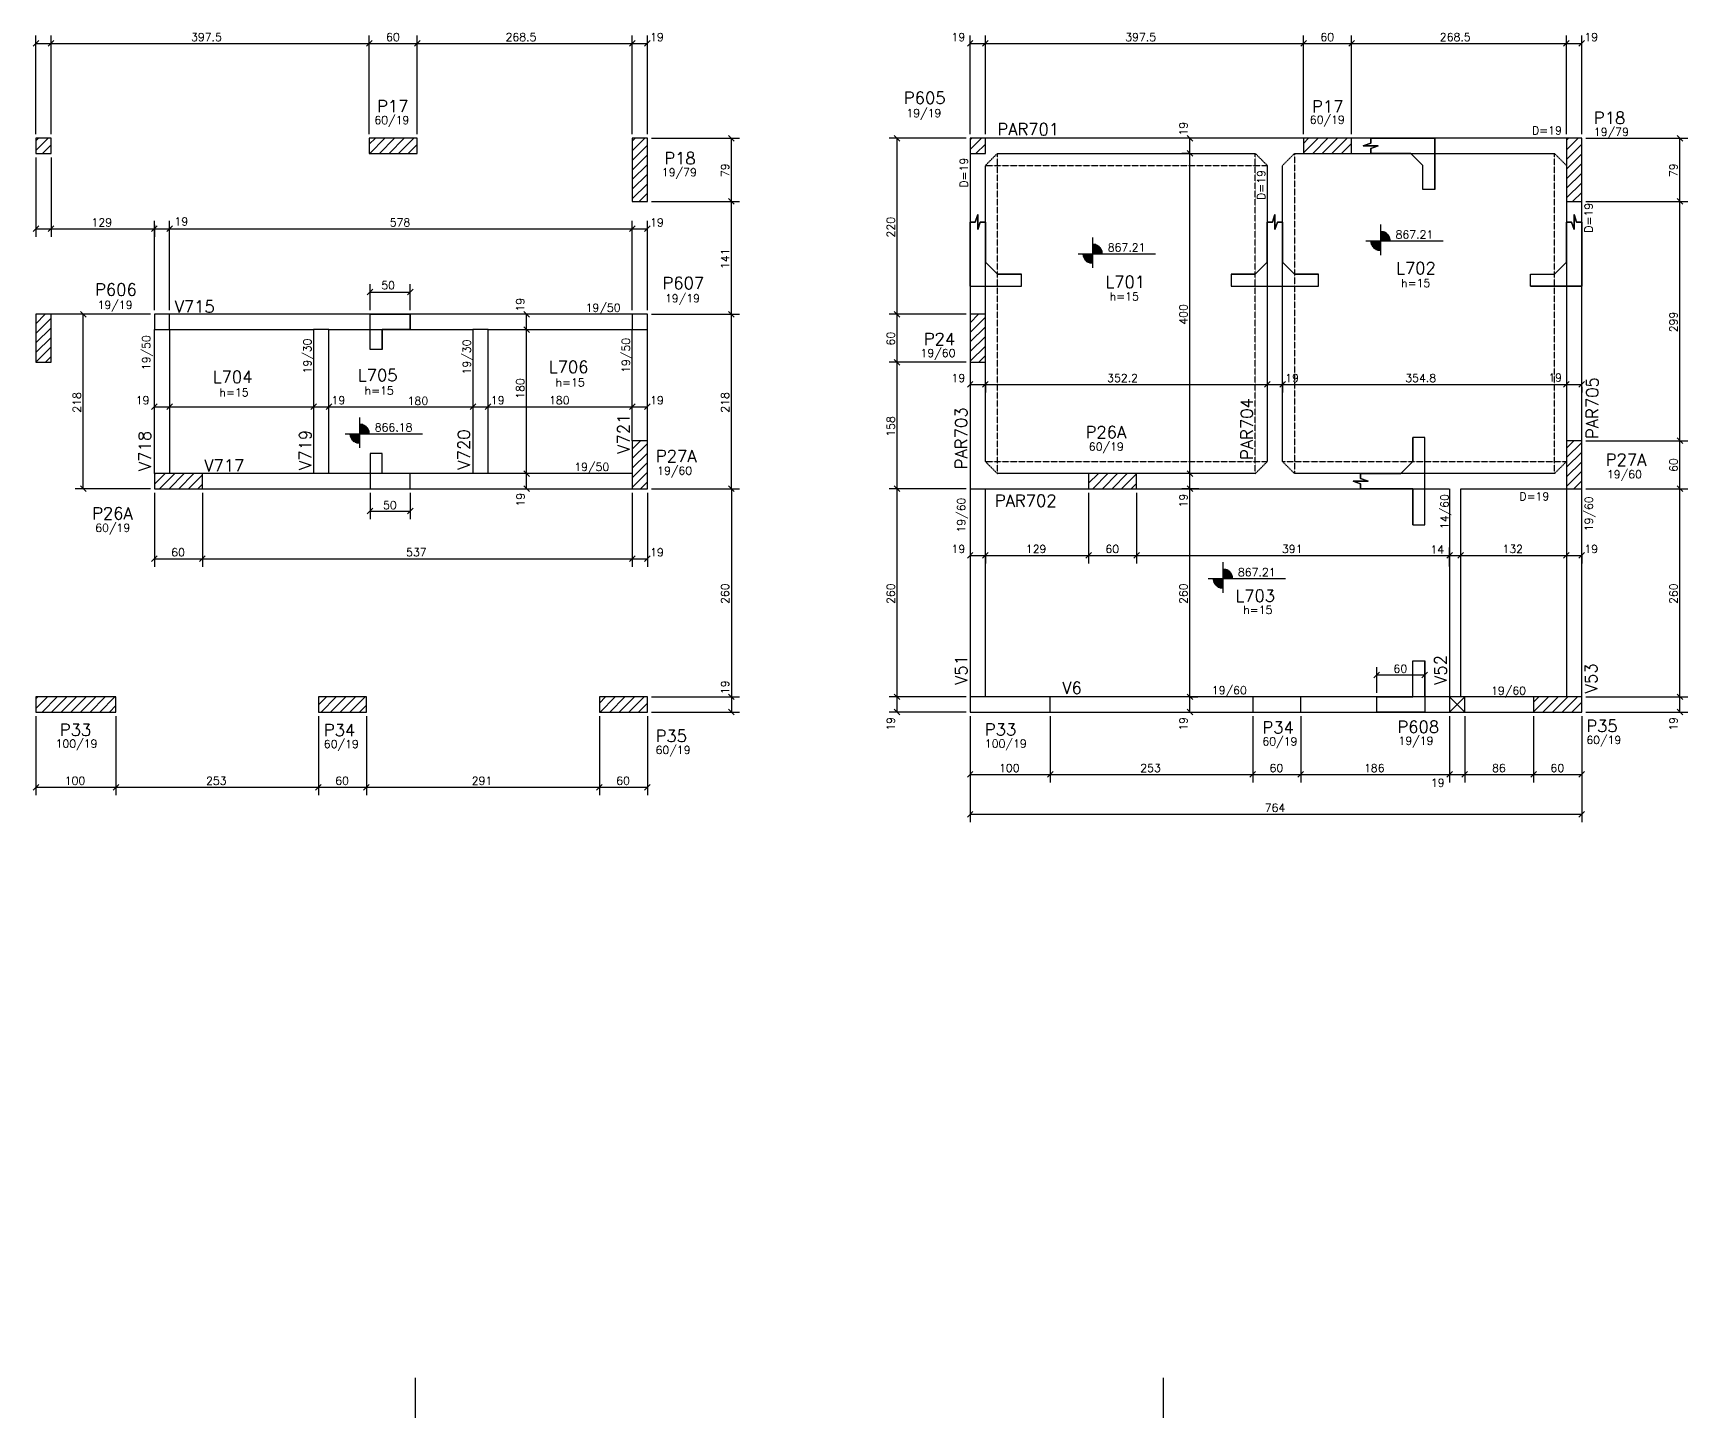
# Model space of a CAD drawing. Extents: x 719 to 4609, y 370 to 3870.
# Drawn here: x 2527 to 4594, y 370 to 2100 of the extents above; entities that cross this region are included whole.
import ezdxf

# ---------------------------------------------------------------- set-up
doc = ezdxf.new("R2010")
doc.units = 0
doc.header["$MEASUREMENT"] = 0
doc.linetypes.add('ESTILO_TQS_0001', pattern=[1, 0.7, -0.3])
doc.linetypes.add('ESTILO_TQS_0005', pattern=[0.4, 0.3, -0.1])
for name, color, linetype in [('1', 1, 'CONTINUOUS'), ('2', 2, 'CONTINUOUS'), ('3', 3, 'CONTINUOUS'), ('4', 4, 'CONTINUOUS'), ('6', 6, 'CONTINUOUS'), ('7', 7, 'CONTINUOUS'), ('8', 8, 'CONTINUOUS'), ('9', 9, 'CONTINUOUS')]:
    doc.layers.add(name, color=color, linetype=linetype)
doc.styles.get("Standard").update_dxf_attribs({"font": 'ROMANS.SHX'})

msp = doc.modelspace()

# ---------------------------------------------------------------- linework, layer by layer
at = {"layer": '1', "linetype": 'Continuous'}
for p, q in [((4296.747761, 1251.901967), (4315.747761, 1270.901967)), ((4315.747761, 1251.901967), (4296.747761, 1270.901967))]:
    msp.add_line(p, q, dxfattribs=at)
for points in [[(4198.133318, 1968.901967), (4198.133318, 1962.568621), (4188.633318, 1959.401967), (4207.633317, 1959.401967), (4198.133318, 1956.235294), (4198.133318, 1949.901967)], [(3697.747761, 1864.250747), (3704.081106, 1864.250747), (3707.247761, 1873.750747), (3707.247761, 1854.750748), (3710.414434, 1864.250747), (3716.747761, 1864.250747)], [(4068.997674, 1864.250747), (4075.331019, 1864.250747), (4078.497674, 1873.750747), (4078.497674, 1854.750748), (4081.664346, 1864.250747), (4087.997674, 1864.250747)], [(4461.747841, 1864.250747), (4455.414496, 1864.250747), (4452.247841, 1873.750747), (4452.247841, 1854.750748), (4449.081169, 1864.250747), (4442.747841, 1864.250747)], [(4185.633318, 1530.901967), (4185.633318, 1537.235312), (4176.133318, 1540.401967), (4195.133317, 1540.401967), (4185.633318, 1543.568639), (4185.633318, 1549.901967)]]:
    msp.add_lwpolyline(points, dxfattribs=at)
at = {"layer": '2', "linetype": 'Continuous'}
for p, q in [((2526.995324, 2083.790892), (2534.066391, 2090.86196)), ((2545.995324, 2083.790892), (2553.066391, 2090.86196)), ((2545.995324, 2083.790892), (2553.066391, 2090.86196)), ((2943.495243, 2083.790892), (2950.566311, 2090.86196)), ((2943.495243, 2083.790892), (2950.566311, 2090.86196)), ((3003.495243, 2083.790892), (3010.566311, 2090.86196)), ((3003.495243, 2083.790892), (3010.566311, 2090.86196)), ((3271.995243, 2083.790892), (3279.066311, 2090.86196)), ((3271.995243, 2083.790892), (3279.066311, 2090.86196)), ((3290.995243, 2083.790892), (3298.066311, 2090.86196)), ((3694.212308, 2083.790892), (3701.283375, 2090.86196)), ((3713.212308, 2083.790892), (3720.283375, 2090.86196)), ((3713.212308, 2083.790892), (3720.283375, 2090.86196)), ((4110.712227, 2083.790892), (4117.783295, 2090.86196)), ((4110.712227, 2083.790892), (4117.783295, 2090.86196)), ((4170.712227, 2083.790892), (4177.783295, 2090.86196)), ((4170.712227, 2083.790892), (4177.783295, 2090.86196)), ((4439.212227, 2083.790892), (4446.283295, 2090.86196)), ((4439.212227, 2083.790892), (4446.283295, 2090.86196)), ((4458.212227, 2083.790892), (4465.283295, 2090.86196)), ((3402.986963, 1965.366433), (3395.915895, 1972.437501)), ((3610.055443, 1965.366433), (3602.984375, 1972.437501)), ((3975.762896, 1965.366433), (3968.691829, 1972.437501)), ((4588.011983, 1965.366433), (4580.940915, 1972.437501)), ((3975.762896, 1946.366433), (3968.691829, 1953.437501)), ((3975.762896, 1946.366433), (3968.691829, 1953.437501)), ((3402.986963, 1886.366433), (3395.915895, 1893.437501)), ((3402.986963, 1886.366433), (3395.915895, 1893.437501)), ((4588.011983, 1886.366433), (4580.940915, 1893.437501)), ((4588.011983, 1886.366433), (4580.940915, 1893.437501)), ((2526.995324, 1852.216021), (2534.066391, 1859.287089)), ((2545.995324, 1852.216021), (2553.066391, 1859.287089)), ((2545.995324, 1852.216021), (2553.066391, 1859.287089)), ((2674.995243, 1852.216021), (2682.066311, 1859.287089)), ((2674.995243, 1852.216021), (2682.066311, 1859.287089)), ((2693.995243, 1852.216021), (2701.066311, 1859.287089)), ((2693.995243, 1852.216021), (2701.066311, 1859.287089)), ((3271.995243, 1852.216021), (3279.066311, 1859.287089)), ((3271.995243, 1852.216021), (3279.066311, 1859.287089)), ((3290.995243, 1852.216021), (3298.066311, 1859.287089)), ((2944.572284, 1773.231145), (2951.643352, 1780.302213)), ((2944.572284, 1773.231145), (2951.643352, 1780.302213)), ((2994.572284, 1773.231145), (3001.643352, 1780.302213)), ((2593.283616, 1745.366433), (2586.212548, 1752.437501)), ((3147.139747, 1745.366433), (3140.068679, 1752.437501)), ((3147.139747, 1745.366433), (3140.068679, 1752.437501)), ((3402.986963, 1745.366433), (3395.915895, 1752.437501)), ((3402.986963, 1745.366433), (3395.915895, 1752.437501)), ((3402.986963, 1745.366433), (3395.915895, 1752.437501)), ((3610.055443, 1745.366433), (3602.984375, 1752.437501)), ((3610.055443, 1745.366433), (3602.984375, 1752.437501)), ((3147.139747, 1726.366433), (3140.068679, 1733.437501)), ((3147.139747, 1726.366433), (3140.068679, 1733.437501)), ((3610.055443, 1685.366433), (3602.984375, 1692.437501)), ((3610.055443, 1685.366433), (3602.984375, 1692.437501)), ((3694.212227, 1657.762087), (3701.283295, 1664.833154)), ((3713.212227, 1657.762087), (3720.283295, 1664.833154)), ((3713.212227, 1657.762087), (3720.283295, 1664.833154)), ((4065.46214, 1657.762087), (4072.533208, 1664.833154)), ((4065.46214, 1657.762087), (4072.533208, 1664.833154)), ((4084.46214, 1657.762087), (4091.533208, 1664.833154)), ((4084.46214, 1657.762087), (4091.533208, 1664.833154)), ((4439.212227, 1657.762087), (4446.283295, 1664.833154)), ((4439.212227, 1657.762087), (4446.283295, 1664.833154)), ((4458.212227, 1657.762087), (4465.283295, 1664.833154)), ((2674.995243, 1629.948885), (2682.066311, 1637.019953)), ((2693.995243, 1629.948885), (2701.066311, 1637.019953)), ((2693.995243, 1629.948885), (2701.066311, 1637.019953)), ((2873.995243, 1629.948885), (2881.066311, 1637.019953)), ((2873.995243, 1629.948885), (2881.066311, 1637.019953)), ((2892.995243, 1629.948885), (2900.066311, 1637.019953)), ((2892.995243, 1629.948885), (2900.066311, 1637.019953)), ((3072.995243, 1629.948885), (3080.066311, 1637.019953)), ((3072.995243, 1629.948885), (3080.066311, 1637.019953)), ((3091.995243, 1629.948885), (3099.066311, 1637.019953)), ((3091.995243, 1629.948885), (3099.066311, 1637.019953)), ((3271.995243, 1629.948885), (3279.066311, 1637.019953)), ((3271.995243, 1629.948885), (3279.066311, 1637.019953)), ((3290.995243, 1629.948885), (3298.066311, 1637.019953)), ((4588.011983, 1587.366433), (4580.940915, 1594.437501)), ((4588.011983, 1587.366433), (4580.940915, 1594.437501)), ((3147.139747, 1546.366433), (3140.068679, 1553.437501)), ((3147.139747, 1546.366433), (3140.068679, 1553.437501)), ((3975.762896, 1546.366433), (3968.691829, 1553.437501)), ((3975.762896, 1546.366433), (3968.691829, 1553.437501)), ((2593.283616, 1527.366433), (2586.212548, 1534.437501)), ((3147.139747, 1527.366433), (3140.068679, 1534.437501)), ((3147.139747, 1527.366433), (3140.068679, 1534.437501)), ((3402.986963, 1527.366433), (3395.915895, 1534.437501)), ((3402.986963, 1527.366433), (3395.915895, 1534.437501)), ((3395.915895, 1534.437501), (3402.986963, 1527.366433)), ((3610.055443, 1527.366433), (3602.984375, 1534.437501)), ((3610.055443, 1527.366433), (3602.984375, 1534.437501)), ((3975.762896, 1527.366433), (3968.691829, 1534.437501)), ((4588.011983, 1527.366433), (4580.940915, 1534.437501)), ((4588.011983, 1527.366433), (4580.940915, 1534.437501)), ((2944.572284, 1499.50172), (2951.643352, 1506.572788)), ((2944.572284, 1499.50172), (2951.643352, 1506.572788)), ((2994.572284, 1499.50172), (3001.643352, 1506.572788)), ((3694.212227, 1444.130282), (3701.283295, 1451.20135)), ((3713.212227, 1444.130282), (3720.283295, 1451.20135)), ((3713.212227, 1444.130282), (3720.283295, 1451.20135)), ((3842.212227, 1444.130282), (3849.283295, 1451.20135)), ((3842.212227, 1444.130282), (3849.283295, 1451.20135)), ((3902.212227, 1444.130282), (3909.283295, 1451.20135)), ((3902.212227, 1444.130282), (3909.283295, 1451.20135)), ((4293.212227, 1444.130282), (4300.283295, 1451.20135)), ((4293.212227, 1444.130282), (4300.283295, 1451.20135)), ((4307.212227, 1444.130282), (4314.283295, 1451.20135)), ((4307.212227, 1444.130282), (4314.283295, 1451.20135)), ((4439.212227, 1444.130282), (4446.283295, 1451.20135)), ((4439.212227, 1444.130282), (4446.283295, 1451.20135)), ((4458.212227, 1444.130282), (4465.283295, 1451.20135)), ((2674.995243, 1439.971258), (2682.066311, 1447.042325)), ((2734.995243, 1439.971258), (2742.066311, 1447.042325)), ((2734.995243, 1439.971258), (2742.066311, 1447.042325)), ((3271.995243, 1439.971258), (3279.066311, 1447.042325)), ((3271.995243, 1439.971258), (3279.066311, 1447.042325)), ((3290.995243, 1439.971258), (3298.066311, 1447.042325)), ((4209.168852, 1301.580875), (4202.097784, 1294.509807)), ((4269.168852, 1301.580875), (4262.097784, 1294.509807)), ((3395.915895, 1274.437501), (3402.986963, 1267.366433)), ((3395.915895, 1274.437501), (3402.986963, 1267.366433)), ((3610.055443, 1267.366433), (3602.984375, 1274.437501)), ((3610.055443, 1267.366433), (3602.984375, 1274.437501)), ((3975.762896, 1267.366433), (3968.691829, 1274.437501)), ((3975.762896, 1267.366433), (3968.691829, 1274.437501)), ((4588.011983, 1267.366433), (4580.940915, 1274.437501)), ((4588.011983, 1267.366433), (4580.940915, 1274.437501)), ((3395.915895, 1255.437501), (3402.986963, 1248.366433)), ((3610.055443, 1248.366433), (3602.984375, 1255.437501)), ((3975.762896, 1248.366433), (3968.691829, 1255.437501)), ((4588.011983, 1248.366433), (4580.940915, 1255.437501)), ((2526.995243, 1154.457902), (2534.066311, 1161.52897)), ((2626.995243, 1154.457902), (2634.066311, 1161.52897)), ((2626.995243, 1154.457902), (2634.066311, 1161.52897)), ((2879.995243, 1154.457902), (2887.066311, 1161.52897)), ((2879.995243, 1154.457902), (2887.066311, 1161.52897)), ((2939.995243, 1154.457902), (2947.066311, 1161.52897)), ((2939.995243, 1154.457902), (2947.066311, 1161.52897)), ((3230.995243, 1154.457902), (3238.066311, 1161.52897)), ((3230.995243, 1154.457902), (3238.066311, 1161.52897)), ((3290.995243, 1154.457902), (3298.066311, 1161.52897)), ((3694.212227, 1170.428271), (3701.283295, 1177.499339)), ((3794.212227, 1170.428271), (3801.283295, 1177.499339)), ((3794.212227, 1170.428271), (3801.283295, 1177.499339)), ((4047.212227, 1170.428271), (4054.283295, 1177.499339)), ((4047.212227, 1170.428271), (4054.283295, 1177.499339)), ((4107.212227, 1170.428271), (4114.283295, 1177.499339)), ((4107.212227, 1170.428271), (4114.283295, 1177.499339)), ((4293.212227, 1170.428271), (4300.283295, 1177.499339)), ((4293.212227, 1170.428271), (4300.283295, 1177.499339)), ((4312.212227, 1170.428271), (4319.283295, 1177.499339)), ((4312.212227, 1170.428271), (4319.283295, 1177.499339)), ((4398.212227, 1170.428271), (4405.283295, 1177.499339)), ((4398.212227, 1170.428271), (4405.283295, 1177.499339)), ((4458.212227, 1170.428271), (4465.283295, 1177.499339)), ((3694.212227, 1120.73109), (3701.283295, 1127.802158)), ((4458.212227, 1120.73109), (4465.283295, 1127.802158))]:
    msp.add_line(p, q, dxfattribs=at)
at = {"layer": '3', "linetype": 'Continuous'}
for p, q in [((2530.530858, 1953.531724), (2545.9011, 1968.901967)), ((2530.530858, 1965.552539), (2533.880285, 1968.901967)), ((2947.030777, 1961.323924), (2954.60882, 1968.901967)), ((2947.629635, 1949.901967), (2966.629635, 1968.901967)), ((2959.65045, 1949.901967), (2978.65045, 1968.901967)), ((2971.671266, 1949.901967), (2990.671266, 1968.901967)), ((2983.692081, 1949.901967), (3002.692081, 1968.901967)), ((3275.530777, 1953.241096), (3291.191648, 1968.901967)), ((3275.530777, 1965.261912), (3279.170832, 1968.901967)), ((3697.747841, 1954.729626), (3711.920182, 1968.901967)), ((3697.747841, 1966.750441), (3699.899367, 1968.901967)), ((4114.247761, 1950.501011), (4132.648717, 1968.901967)), ((4114.247761, 1962.521826), (4120.627902, 1968.901967)), ((4125.669532, 1949.901967), (4144.669532, 1968.901967)), ((4137.690348, 1949.901967), (4156.690348, 1968.901967)), ((4149.711163, 1949.901967), (4168.711163, 1968.901967)), ((4442.747761, 1954.438998), (4457.21073, 1968.901967)), ((4442.747761, 1966.459813), (4445.189914, 1968.901967)), ((2538.921915, 1949.901967), (2549.530858, 1960.510909)), ((2995.712896, 1949.901967), (3007.030777, 1961.219848)), ((3275.530777, 1941.220281), (3294.530777, 1960.220281)), ((3275.530777, 1929.199466), (3294.530777, 1948.199466)), ((3704.940998, 1949.901967), (3716.747841, 1961.708811)), ((4161.731978, 1949.901967), (4174.247761, 1962.417749)), ((4173.752794, 1949.901967), (4174.247761, 1950.396934)), ((4442.747761, 1942.418183), (4461.747761, 1961.418183)), ((4442.747761, 1930.397367), (4461.747761, 1949.397367)), ((3275.530777, 1917.17865), (3294.530777, 1936.17865)), ((3275.530777, 1905.157835), (3294.530777, 1924.157835)), ((4442.747761, 1918.376552), (4461.747761, 1937.376552)), ((4442.747761, 1906.355737), (4461.747761, 1925.355737)), ((3275.530777, 1893.13702), (3294.530777, 1912.13702)), ((4442.747761, 1894.334922), (4461.747761, 1913.334922)), ((3284.316539, 1889.901967), (3294.530777, 1900.116205)), ((4450.335621, 1889.901967), (4461.747761, 1901.314106)), ((4210.390019, 1861.049699), (4210.390019, 1822.902919)), ((3850.78943, 1844.931589), (3850.78943, 1806.784809)), ((4192.131324, 1840.697593), (4288.855469, 1840.697593)), ((4197.890019, 1840.697593), (4222.890019, 1840.697593)), ((4210.390019, 1853.197593), (4210.390019, 1828.197593)), ((4210.390019, 1852.590246), (4214.239144, 1852.590246)), ((4210.390019, 1851.797397), (4216.138482, 1851.797397)), ((4210.390019, 1851.004548), (4217.462277, 1851.004548)), ((4210.390019, 1850.211687), (4218.497539, 1850.211687)), ((4210.390019, 1849.418897), (4219.344878, 1849.418897)), ((4210.390019, 1848.626048), (4220.053887, 1848.626048)), ((4210.390019, 1847.833187), (4220.653224, 1847.833187)), ((4210.390019, 1847.040338), (4221.161246, 1847.040338)), ((4210.390019, 1846.247489), (4221.5904, 1846.247489)), ((4210.390019, 1845.45464), (4221.949458, 1845.45464)), ((4210.390019, 1844.661791), (4222.244763, 1844.661791)), ((4210.390019, 1843.868989), (4222.481036, 1843.868989)), ((4210.390019, 1843.07614), (4222.661614, 1843.07614)), ((4210.390019, 1842.283291), (4222.789025, 1842.283291)), ((4210.390019, 1841.490442), (4222.890019, 1841.490442)), ((3832.530735, 1824.579483), (3929.25488, 1824.579483)), ((3850.789383, 1823.786682), (3838.289383, 1823.786682)), ((3838.28943, 1824.579483), (3863.28943, 1824.579483)), ((3850.789383, 1822.993833), (3838.390377, 1822.993833)), ((3850.789383, 1822.200984), (3838.51774, 1822.200984)), ((3850.789383, 1821.408135), (3838.698366, 1821.408135)), ((3850.789383, 1820.615333), (3838.934639, 1820.615333)), ((3850.789383, 1819.822437), (3839.229944, 1819.822437)), ((3850.78943, 1837.079483), (3850.78943, 1812.079483)), ((3850.78943, 1836.472136), (3854.638555, 1836.472136)), ((3850.78943, 1835.679287), (3856.537893, 1835.679287)), ((3850.78943, 1834.886438), (3857.861688, 1834.886438)), ((3850.78943, 1834.093577), (3858.89695, 1834.093577)), ((3850.78943, 1833.300787), (3859.744289, 1833.300787)), ((3850.78943, 1832.507938), (3860.453298, 1832.507938)), ((3850.78943, 1831.715077), (3861.052635, 1831.715077)), ((3850.78943, 1830.922228), (3861.560657, 1830.922228)), ((3850.78943, 1830.129379), (3861.989811, 1830.129379)), ((3850.78943, 1829.33653), (3862.348869, 1829.33653)), ((3850.78943, 1828.543681), (3862.644174, 1828.543681)), ((3850.78943, 1827.75088), (3862.880447, 1827.75088)), ((3850.78943, 1826.958031), (3863.061025, 1826.958031)), ((3850.78943, 1826.165181), (3863.188436, 1826.165181)), ((3850.78943, 1825.372332), (3863.28943, 1825.372332)), ((4210.389972, 1839.904792), (4197.889972, 1839.904792)), ((4210.389972, 1839.111943), (4197.990966, 1839.111943)), ((4210.389972, 1838.319094), (4198.118329, 1838.319094)), ((4210.389972, 1837.526245), (4198.298955, 1837.526245)), ((4210.389972, 1836.733443), (4198.535228, 1836.733443)), ((4210.389972, 1835.940546), (4198.830533, 1835.940546)), ((4210.389972, 1835.147745), (4199.189591, 1835.147745)), ((4210.389972, 1834.354896), (4199.618745, 1834.354896)), ((4210.389972, 1833.562047), (4200.126767, 1833.562047)), ((4210.389972, 1832.769198), (4200.726151, 1832.769198)), ((4210.389972, 1831.976397), (4201.435113, 1831.976397)), ((4210.389972, 1831.183488), (4202.282453, 1831.183488)), ((4210.389972, 1830.390686), (4203.317714, 1830.390686)), ((4210.389972, 1829.597837), (4204.641509, 1829.597837)), ((4210.389972, 1828.804988), (4206.540894, 1828.804988)), ((3850.789383, 1819.029635), (3839.589002, 1819.029635)), ((3850.789383, 1818.236786), (3840.018156, 1818.236786)), ((3850.789383, 1817.443937), (3840.526178, 1817.443937)), ((3850.789383, 1816.651088), (3841.125562, 1816.651088)), ((3850.789383, 1815.858287), (3841.834524, 1815.858287)), ((3850.789383, 1815.065378), (3842.681864, 1815.065378)), ((3850.789383, 1814.272577), (3843.717125, 1814.272577)), ((3850.789383, 1813.479728), (3845.04092, 1813.479728)), ((3850.789383, 1812.686878), (3846.940305, 1812.686878)), ((2530.530777, 1737.156969), (2542.275775, 1748.901967)), ((2530.530777, 1725.136153), (2549.530777, 1744.136153)), ((3697.747761, 1738.35487), (3708.294857, 1748.901967)), ((3697.747761, 1726.334055), (3716.747761, 1745.334055)), ((2530.530777, 1713.115338), (2549.530777, 1732.115338)), ((2530.530777, 1701.094523), (2549.530777, 1720.094523)), ((2678.530777, 1549.901967), (2678.530777, 1729.901967)), ((2697.530777, 1729.901967), (2697.530777, 1549.901967)), ((3275.530777, 1590.901967), (3275.530777, 1729.901967)), ((3294.530777, 1590.901967), (3294.530777, 1729.901967)), ((3697.747761, 1714.31324), (3716.747761, 1733.31324)), ((3697.747761, 1702.292425), (3716.747761, 1721.292425)), ((2530.530777, 1689.073707), (2549.530777, 1708.073707)), ((2542.379852, 1688.901967), (2549.530777, 1696.052892)), ((3697.747761, 1690.271609), (3716.747761, 1709.271609)), ((3708.398934, 1688.901967), (3716.747761, 1697.250794)), ((2934.995254, 1620.019714), (2934.995254, 1581.872933)), ((2916.736558, 1599.667608), (3013.460703, 1599.667608)), ((2934.995206, 1598.874807), (2922.495206, 1598.874807)), ((2922.495254, 1599.667608), (2947.495254, 1599.667608)), ((2934.995206, 1598.081957), (2922.5962, 1598.081957)), ((2934.995206, 1597.289108), (2922.723563, 1597.289108)), ((2934.995206, 1596.496259), (2922.904189, 1596.496259)), ((2934.995206, 1595.703458), (2923.140462, 1595.703458)), ((2934.995206, 1594.910561), (2923.435767, 1594.910561)), ((2934.995206, 1594.11776), (2923.794826, 1594.11776)), ((2934.995206, 1593.324911), (2924.223979, 1593.324911)), ((2934.995206, 1592.532062), (2924.732001, 1592.532062)), ((2934.995254, 1612.167608), (2934.995254, 1587.167608)), ((2934.995254, 1611.56026), (2938.844379, 1611.56026)), ((2934.995254, 1610.767411), (2940.743716, 1610.767411)), ((2934.995254, 1609.974562), (2942.067512, 1609.974562)), ((2934.995254, 1609.181701), (2943.102773, 1609.181701)), ((2934.995254, 1608.388912), (2943.950112, 1608.388912)), ((2934.995254, 1607.596063), (2944.659122, 1607.596063)), ((2934.995254, 1606.803202), (2945.258458, 1606.803202)), ((2934.995254, 1606.010353), (2945.766481, 1606.010353)), ((2934.995254, 1605.217504), (2946.195634, 1605.217504)), ((2934.995254, 1604.424655), (2946.554692, 1604.424655)), ((2934.995254, 1603.631806), (2946.849998, 1603.631806)), ((2934.995254, 1602.839004), (2947.08627, 1602.839004)), ((2934.995254, 1602.046155), (2947.266849, 1602.046155)), ((2934.995254, 1601.253306), (2947.39426, 1601.253306)), ((2934.995254, 1600.460457), (2947.495254, 1600.460457)), ((2934.995206, 1591.739213), (2925.331386, 1591.739213)), ((2934.995206, 1590.946411), (2926.040347, 1590.946411)), ((2934.995206, 1590.153503), (2926.887687, 1590.153503)), ((2934.995206, 1589.360701), (2927.922948, 1589.360701)), ((2934.995206, 1588.567852), (2929.246743, 1588.567852)), ((2934.995206, 1587.775003), (2931.146129, 1587.775003)), ((3275.530777, 1580.595823), (3285.836921, 1590.901967)), ((3275.530777, 1568.575007), (3294.530777, 1587.575007)), ((3275.530777, 1556.554192), (3294.530777, 1575.554192)), ((4442.747761, 1581.793724), (4451.856003, 1590.901967)), ((4442.747761, 1569.772909), (4461.747761, 1588.772909)), ((4442.747761, 1557.752094), (4461.747761, 1576.752094)), ((3275.530777, 1544.533377), (3294.530777, 1563.533377)), ((3275.530777, 1532.512561), (3294.530777, 1551.512561)), ((4442.747761, 1545.731278), (4461.747761, 1564.731278)), ((4442.747761, 1533.710463), (4461.747761, 1552.710463)), ((2678.530777, 1536.553325), (2691.879418, 1549.901967)), ((2678.530777, 1548.574141), (2679.858603, 1549.901967)), ((2684.900234, 1530.901967), (2703.900234, 1549.901967)), ((2696.921049, 1530.901967), (2715.921049, 1549.901967)), ((2708.941864, 1530.901967), (2727.941864, 1549.901967)), ((2720.962679, 1530.901967), (2738.530777, 1548.470064)), ((2732.983495, 1530.901967), (2738.530777, 1536.449249)), ((3086.030777, 1530.901967), (3143.530777, 1530.901967)), ((3143.530777, 1530.901967), (3275.530777, 1530.901967)), ((3285.940998, 1530.901967), (3294.530777, 1539.491746)), ((3845.747761, 1537.751227), (3857.898501, 1549.901967)), ((3845.747761, 1549.772043), (3845.877685, 1549.901967)), ((3850.919316, 1530.901967), (3869.919316, 1549.901967)), ((3862.940131, 1530.901967), (3881.940131, 1549.901967)), ((3874.960946, 1530.901967), (3893.960946, 1549.901967)), ((3886.981762, 1530.901967), (3905.747761, 1549.667966)), ((3899.002577, 1530.901967), (3905.747761, 1537.647151)), ((4451.96008, 1530.901967), (4461.747761, 1540.689648)), ((4013.459995, 1439.073208), (4013.459995, 1400.926427)), ((4013.459995, 1431.221102), (4013.459995, 1406.221102)), ((4013.459995, 1430.613755), (4017.30912, 1430.613755)), ((4013.459995, 1429.820905), (4019.208457, 1429.820905)), ((4013.459995, 1429.028056), (4020.532253, 1429.028056)), ((4013.459995, 1428.235195), (4021.567514, 1428.235195)), ((4013.459995, 1427.442406), (4022.414854, 1427.442406)), ((4013.459995, 1426.649557), (4023.123863, 1426.649557)), ((3995.201299, 1418.721102), (4091.925444, 1418.721102)), ((4013.459947, 1417.928301), (4000.959947, 1417.928301)), ((4000.959995, 1418.721102), (4025.959995, 1418.721102)), ((4013.459947, 1417.135452), (4001.060941, 1417.135452)), ((4013.459947, 1416.342602), (4001.188304, 1416.342602)), ((4013.459947, 1415.549753), (4001.36893, 1415.549753)), ((4013.459947, 1414.756952), (4001.605203, 1414.756952)), ((4013.459947, 1413.964055), (4001.900508, 1413.964055)), ((4013.459947, 1413.171254), (4002.259567, 1413.171254)), ((4013.459947, 1412.378405), (4002.68872, 1412.378405)), ((4013.459947, 1411.585556), (4003.196742, 1411.585556)), ((4013.459947, 1410.792707), (4003.796127, 1410.792707)), ((4013.459947, 1409.999905), (4004.505088, 1409.999905)), ((4013.459947, 1409.206997), (4005.352428, 1409.206997)), ((4013.459947, 1408.414195), (4006.387689, 1408.414195)), ((4013.459947, 1407.621346), (4007.711484, 1407.621346)), ((4013.459947, 1406.828497), (4009.61087, 1406.828497)), ((4013.459995, 1425.856696), (4023.723199, 1425.856696)), ((4013.459995, 1425.063847), (4024.231222, 1425.063847)), ((4013.459995, 1424.270998), (4024.660375, 1424.270998)), ((4013.459995, 1423.478149), (4025.019433, 1423.478149)), ((4013.459995, 1422.6853), (4025.314739, 1422.6853)), ((4013.459995, 1421.892498), (4025.551012, 1421.892498)), ((4013.459995, 1421.099649), (4025.73159, 1421.099649)), ((4013.459995, 1420.3068), (4025.859001, 1420.3068)), ((4013.459995, 1419.513951), (4025.959995, 1419.513951)), ((2530.530777, 1256.324357), (2545.108386, 1270.901967)), ((2530.530777, 1268.345173), (2533.087571, 1270.901967)), ((2538.129202, 1251.901967), (2557.129202, 1270.901967)), ((2550.150017, 1251.901967), (2569.150017, 1270.901967)), ((2562.170832, 1251.901967), (2581.170832, 1270.901967)), ((2574.191648, 1251.901967), (2593.191648, 1270.901967)), ((2586.212463, 1251.901967), (2605.212463, 1270.901967)), ((2598.233278, 1251.901967), (2617.233278, 1270.901967)), ((2610.254093, 1251.901967), (2629.254093, 1270.901967)), ((2883.530777, 1260.720714), (2893.71203, 1270.901967)), ((2886.732845, 1251.901967), (2905.732845, 1270.901967)), ((2898.75366, 1251.901967), (2917.75366, 1270.901967)), ((2910.774475, 1251.901967), (2929.774475, 1270.901967)), ((2922.795291, 1251.901967), (2941.795291, 1270.901967)), ((3234.530777, 1263.117071), (3242.315673, 1270.901967)), ((3235.336488, 1251.901967), (3254.336488, 1270.901967)), ((3247.357303, 1251.901967), (3266.357303, 1270.901967)), ((3259.378118, 1251.901967), (3278.378118, 1270.901967)), ((3271.398934, 1251.901967), (3290.398934, 1270.901967)), ((3283.419749, 1251.901967), (3294.530777, 1263.012995)), ((4401.747761, 1252.294158), (4420.35557, 1270.901967)), ((4401.747761, 1264.314973), (4408.334755, 1270.901967)), ((4413.376385, 1251.901967), (4432.376385, 1270.901967)), ((4425.397201, 1251.901967), (4444.397201, 1270.901967)), ((4437.418016, 1251.901967), (4456.418016, 1270.901967)), ((4449.438831, 1251.901967), (4461.747761, 1264.210896)), ((2622.274909, 1251.901967), (2630.530777, 1260.157835)), ((2934.816106, 1251.901967), (2943.530777, 1260.616638)), ((4461.459647, 1251.901967), (4461.747761, 1252.190081)), ((3004.356408, 419.841243), (3004.356408, 369.841743)), ((3004.356408, 419.841243), (3004.356408, 369.841743)), ((3938.840516, 419.841243), (3938.840516, 369.841743)), ((3938.840516, 419.841243), (3938.840516, 369.841743))]:
    msp.add_line(p, q, dxfattribs=at)
at = {"layer": '3', "linetype": 'ESTILO_TQS_0001'}
for p, q in [((3716.747761, 1934.901967), (3731.747761, 1949.901967)), ((3731.747761, 1949.901967), (4053.997674, 1949.901967)), ((4053.997674, 1949.901967), (4068.997674, 1934.901967)), ((4087.997674, 1934.901967), (4102.997674, 1949.901967)), ((4102.997674, 1949.901967), (4114.247761, 1949.901967)), ((4174.247761, 1949.901967), (4427.747761, 1949.901967)), ((4427.747761, 1949.901967), (4442.747761, 1934.901967)), ((3716.747761, 1748.901967), (3716.747761, 1934.901967)), ((4068.997674, 1934.901967), (4068.997674, 1564.901967)), ((4087.997674, 1564.901967), (4087.997674, 1934.901967)), ((4442.747761, 1889.901967), (4442.747761, 1590.901967)), ((3716.747761, 1564.901967), (3716.747761, 1688.901967)), ((3716.747761, 1564.901967), (3731.747761, 1549.901967)), ((4053.997674, 1549.901967), (4068.997674, 1564.901967)), ((4087.997674, 1564.901967), (4102.997674, 1549.901967)), ((4427.747761, 1549.901967), (4442.747761, 1564.901967)), ((3845.747761, 1549.901967), (3731.747761, 1549.901967)), ((4053.997674, 1549.901967), (3905.747761, 1549.901967)), ((4303.747761, 1549.901967), (4102.997674, 1549.901967)), ((4427.747761, 1549.901967), (4303.747761, 1549.901967))]:
    msp.add_line(p, q, dxfattribs=at)
at = {"layer": '3', "linetype": 'Continuous'}
for points in [[(4078.497674, 1968.901967), (3716.747841, 1968.901967)], [(4114.247761, 1968.901967), (4078.497674, 1968.901967)], [(4442.747761, 1968.901967), (4174.247761, 1968.901967)], [(3697.747761, 1949.901967), (3697.747761, 1748.901967)], [(4461.747761, 1590.901967), (4461.747761, 1889.901967)], [(2887.030777, 1748.901967), (2697.530777, 1748.901967)], [(3086.030777, 1748.901967), (2887.030777, 1748.901967)], [(3275.530777, 1748.901967), (3086.030777, 1748.901967)], [(2697.530777, 1729.901967), (2877.530777, 1729.901967)], [(2877.530777, 1729.901967), (2877.530777, 1549.901967)], [(2896.530777, 1729.901967), (2877.530777, 1729.901967)], [(2896.530777, 1729.901967), (3076.530777, 1729.901967)], [(2896.530777, 1549.901967), (2896.530777, 1729.901967)], [(3076.530777, 1729.901967), (3076.530777, 1549.901967)], [(3095.530777, 1729.901967), (3076.530777, 1729.901967)], [(3095.530777, 1729.901967), (3275.530777, 1729.901967)], [(3095.530777, 1549.901967), (3095.530777, 1729.901967)], [(3697.747761, 1688.901967), (3697.747761, 1540.401967)], [(2877.530777, 1549.901967), (2738.530777, 1549.901967)], [(2738.530777, 1530.901967), (2887.030777, 1530.901967)], [(2896.530777, 1549.901967), (2877.530777, 1549.901967)], [(2887.030777, 1530.901967), (3086.030777, 1530.901967)], [(3076.530777, 1549.901967), (2896.530777, 1549.901967)], [(3095.530777, 1549.901967), (3076.530777, 1549.901967)], [(3275.530777, 1549.901967), (3095.530777, 1549.901967)], [(3697.747761, 1540.401967), (3697.747761, 1270.901967)], [(4310.747761, 1530.901967), (4442.747761, 1530.901967)], [(4310.747761, 1270.901967), (4310.747761, 1530.901967)], [(4442.747761, 1530.901967), (4442.747761, 1270.901967)], [(4461.747761, 1270.901967), (4461.747761, 1530.901967)], [(4401.747761, 1270.901967), (4315.747761, 1270.901967)], [(3797.747761, 1251.901967), (4050.747761, 1251.901967)], [(4110.747761, 1251.901967), (4296.747761, 1251.901967)], [(4315.747761, 1251.901967), (4401.747761, 1251.901967)]]:
    msp.add_lwpolyline(points, dxfattribs=at)
at = {"layer": '3', "linetype": 'ESTILO_TQS_0001'}
for points in [[(3697.747761, 1530.901967), (3845.747761, 1530.901967)], [(3716.747761, 1270.901967), (3716.747761, 1530.901967)], [(3905.747761, 1530.901967), (4078.497674, 1530.901967)], [(4078.497674, 1530.901967), (4296.747761, 1530.901967)], [(4296.747761, 1530.901967), (4296.747761, 1270.901967)], [(4050.747761, 1270.901967), (3797.747761, 1270.901967)], [(4296.747761, 1270.901967), (4110.747761, 1270.901967)]]:
    msp.add_lwpolyline(points, dxfattribs=at)
at = {"layer": '6', "linetype": 'Continuous'}
for p, q in [((4278.133318, 1968.901967), (4198.133318, 1968.901967)), ((4278.133318, 1949.901967), (4278.133318, 1968.901967)), ((4248.133318, 1949.901967), (4198.133318, 1949.901967)), ((4263.133318, 1934.901967), (4248.133318, 1949.901967)), ((4278.133318, 1904.901967), (4278.133318, 1949.901967)), ((4263.133318, 1904.901967), (4263.133318, 1934.901967)), ((3697.747761, 1784.250747), (3697.747761, 1864.250747)), ((3716.747761, 1864.250747), (3716.747761, 1814.250747)), ((4068.997674, 1814.250747), (4068.997674, 1864.250747)), ((4087.997674, 1864.250747), (4087.997674, 1814.250747)), ((4442.747841, 1814.250747), (4442.747841, 1864.250747)), ((4461.747841, 1784.250747), (4461.747841, 1864.250747)), ((3716.747761, 1814.250747), (3731.747761, 1799.250747)), ((3731.747761, 1799.250747), (3761.747761, 1799.250747)), ((4023.997674, 1799.250747), (4053.997674, 1799.250747)), ((4053.997674, 1799.250747), (4068.997674, 1814.250747)), ((4087.997674, 1814.250747), (4102.997674, 1799.250747)), ((4102.997674, 1799.250747), (4132.997674, 1799.250747)), ((4397.747841, 1799.250747), (4427.747841, 1799.250747)), ((4427.747841, 1799.250747), (4442.747841, 1814.250747)), ((3697.747761, 1784.250747), (3716.747761, 1784.250747)), ((3716.747761, 1784.250747), (3761.747761, 1784.250747)), ((4023.997674, 1784.250747), (4068.997674, 1784.250747)), ((4068.997674, 1784.250747), (4087.997674, 1784.250747)), ((4087.997674, 1784.250747), (4132.997674, 1784.250747)), ((4397.747841, 1784.250747), (4442.747841, 1784.250747)), ((4442.747841, 1784.250747), (4461.747841, 1784.250747)), ((2948.107818, 1748.901967), (2998.107818, 1748.901967)), ((2948.107818, 1729.901967), (2948.107818, 1748.901967)), ((2998.107818, 1729.901967), (2998.107818, 1748.901967)), ((2948.107818, 1704.901967), (2948.107818, 1729.901967)), ((2963.107818, 1729.901967), (2998.107818, 1729.901967)), ((2963.107818, 1704.901967), (2963.107818, 1729.901967)), ((4250.633318, 1564.901967), (4250.633318, 1594.901967)), ((4265.633318, 1549.901967), (4265.633318, 1594.901967)), ((2948.107818, 1574.901967), (2948.107818, 1549.901967)), ((2963.107818, 1549.901967), (2963.107818, 1574.901967)), ((4235.633318, 1549.901967), (4250.633318, 1564.901967)), ((2948.107818, 1549.901967), (2948.107818, 1530.901967)), ((2948.107818, 1530.901967), (2998.107818, 1530.901967)), ((2998.107818, 1549.901967), (2963.107818, 1549.901967)), ((2998.107818, 1530.901967), (2998.107818, 1549.901967)), ((4185.633318, 1549.901967), (4235.633318, 1549.901967)), ((4250.633318, 1530.901967), (4185.633318, 1530.901967)), ((4250.633318, 1515.901967), (4250.633318, 1530.901967)), ((4265.633318, 1530.901967), (4265.633318, 1549.901967)), ((4265.633318, 1485.901967), (4265.633318, 1530.901967)), ((4250.633318, 1485.901967), (4250.633318, 1515.901967)), ((4250.633318, 1300.901967), (4250.633318, 1315.901967)), ((4265.633318, 1270.901967), (4265.633318, 1315.901967)), ((4250.633318, 1270.901967), (4250.633318, 1300.901967)), ((4205.633318, 1251.901967), (4205.633318, 1270.901967)), ((4205.633318, 1270.901967), (4250.633318, 1270.901967)), ((4265.633318, 1270.901967), (4265.633318, 1251.901967)), ((4265.633318, 1251.901967), (4205.633318, 1251.901967))]:
    msp.add_line(p, q, dxfattribs=at)
at = {"layer": '7', "linetype": 'Continuous'}
for points in [[(2530.530858, 1949.901967), (2549.530858, 1949.901967), (2549.530858, 1968.901967), (2530.530858, 1968.901967), (2530.530858, 1949.901967)], [(2947.030777, 1949.901967), (3007.030777, 1949.901967), (3007.030777, 1968.901967), (2947.030777, 1968.901967), (2947.030777, 1949.901967)], [(3275.530777, 1889.901967), (3294.530777, 1889.901967), (3294.530777, 1968.901967), (3275.530777, 1968.901967), (3275.530777, 1889.901967)], [(3697.747841, 1949.901967), (3716.747841, 1949.901967), (3716.747841, 1968.901967), (3697.747841, 1968.901967), (3697.747841, 1949.901967)], [(4114.247761, 1949.901967), (4174.247761, 1949.901967), (4174.247761, 1968.901967), (4114.247761, 1968.901967), (4114.247761, 1949.901967)], [(4442.747761, 1889.901967), (4461.747761, 1889.901967), (4461.747761, 1968.901967), (4442.747761, 1968.901967), (4442.747761, 1889.901967)], [(2530.530777, 1688.901967), (2549.530777, 1688.901967), (2549.530777, 1748.901967), (2530.530777, 1748.901967), (2530.530777, 1688.901967)], [(2678.530777, 1729.901967), (2697.530777, 1729.901967), (2697.530777, 1748.901967), (2678.530777, 1748.901967), (2678.530777, 1729.901967)], [(3275.530777, 1729.901967), (3294.530777, 1729.901967), (3294.530777, 1748.901967), (3275.530777, 1748.901967), (3275.530777, 1729.901967)], [(3697.747761, 1688.901967), (3716.747761, 1688.901967), (3716.747761, 1748.901967), (3697.747761, 1748.901967), (3697.747761, 1688.901967)], [(3275.530777, 1530.901967), (3294.530777, 1530.901967), (3294.530777, 1590.901967), (3275.530777, 1590.901967), (3275.530777, 1530.901967)], [(4442.747761, 1530.901967), (4461.747761, 1530.901967), (4461.747761, 1590.901967), (4442.747761, 1590.901967), (4442.747761, 1530.901967)], [(2678.530777, 1530.901967), (2738.530777, 1530.901967), (2738.530777, 1549.901967), (2678.530777, 1549.901967), (2678.530777, 1530.901967)], [(3845.747761, 1530.901967), (3905.747761, 1530.901967), (3905.747761, 1549.901967), (3845.747761, 1549.901967), (3845.747761, 1530.901967)], [(2530.530777, 1251.901967), (2630.530777, 1251.901967), (2630.530777, 1270.901967), (2530.530777, 1270.901967), (2530.530777, 1251.901967)], [(2883.530777, 1251.901967), (2943.530777, 1251.901967), (2943.530777, 1270.901967), (2883.530777, 1270.901967), (2883.530777, 1251.901967)], [(3234.530777, 1251.901967), (3294.530777, 1251.901967), (3294.530777, 1270.901967), (3234.530777, 1270.901967), (3234.530777, 1251.901967)], [(3697.747761, 1251.901967), (3797.747761, 1251.901967), (3797.747761, 1270.901967), (3697.747761, 1270.901967), (3697.747761, 1251.901967)], [(4050.747761, 1251.901967), (4110.747761, 1251.901967), (4110.747761, 1270.901967), (4050.747761, 1270.901967), (4050.747761, 1251.901967)], [(4296.747761, 1251.901967), (4315.747761, 1251.901967), (4315.747761, 1270.901967), (4296.747761, 1270.901967), (4296.747761, 1251.901967)], [(4401.747761, 1251.901967), (4461.747761, 1251.901967), (4461.747761, 1270.901967), (4401.747761, 1270.901967), (4401.747761, 1251.901967)]]:
    msp.add_lwpolyline(points, dxfattribs=at)
at = {"layer": '8', "linetype": 'Continuous'}
for points in [[(4278.133318, 1968.901967), (4278.133318, 1904.901967), (4263.133318, 1904.901967), (4263.133318, 1934.901967), (4248.133318, 1949.901967), (4198.133318, 1949.901967), (4198.133318, 1956.235294), (4207.633317, 1959.401967), (4188.633318, 1959.401967), (4198.133318, 1962.568621), (4198.133318, 1968.901967), (4278.133318, 1968.901967)], [(3697.747761, 1784.250747), (3761.747761, 1784.250747), (3761.747761, 1799.250747), (3731.747761, 1799.250747), (3716.747761, 1814.250747), (3716.747761, 1864.250747), (3710.414434, 1864.250747), (3707.247761, 1854.750748), (3707.247761, 1873.750747), (3704.081106, 1864.250747), (3697.747761, 1864.250747), (3697.747761, 1784.250747)], [(4023.997674, 1784.250747), (4132.997674, 1784.250747), (4132.997674, 1799.250747), (4102.997674, 1799.250747), (4087.997674, 1814.250747), (4087.997674, 1864.250747), (4081.664346, 1864.250747), (4078.497674, 1854.750748), (4078.497674, 1873.750747), (4075.331019, 1864.250747), (4068.997674, 1864.250747), (4068.997674, 1814.250747), (4053.997674, 1799.250747), (4023.997674, 1799.250747), (4023.997674, 1784.250747)], [(4461.747841, 1784.250747), (4397.747841, 1784.250747), (4397.747841, 1799.250747), (4427.747841, 1799.250747), (4442.747841, 1814.250747), (4442.747841, 1864.250747), (4449.081169, 1864.250747), (4452.247841, 1854.750748), (4452.247841, 1873.750747), (4455.414496, 1864.250747), (4461.747841, 1864.250747), (4461.747841, 1784.250747)], [(2948.107818, 1704.901967), (2948.107818, 1748.901967), (2998.107818, 1748.901967), (2998.107818, 1729.901967), (2963.107818, 1729.901967), (2963.107818, 1704.901967), (2948.107818, 1704.901967)], [(4265.633318, 1485.901967), (4265.633318, 1594.901967), (4250.633318, 1594.901967), (4250.633318, 1564.901967), (4235.633318, 1549.901967), (4185.633318, 1549.901967), (4185.633318, 1543.568639), (4195.133317, 1540.401967), (4176.133318, 1540.401967), (4185.633318, 1537.235312), (4185.633318, 1530.901967), (4250.633318, 1530.901967), (4250.633318, 1515.901967), (4250.633318, 1485.901967), (4265.633318, 1485.901967)], [(2948.107818, 1574.901967), (2948.107818, 1530.901967), (2998.107818, 1530.901967), (2998.107818, 1549.901967), (2963.107818, 1549.901967), (2963.107818, 1574.901967), (2948.107818, 1574.901967)], [(4265.633318, 1315.901967), (4265.633318, 1251.901967), (4205.633318, 1251.901967), (4205.633318, 1270.901967), (4250.633318, 1270.901967), (4250.633318, 1315.901967), (4265.633318, 1315.901967)]]:
    msp.add_lwpolyline(points, dxfattribs=at)
at = {"layer": '9', "linetype": 'Continuous'}
for p, q in [((2530.530858, 1973.901967), (2530.530858, 2097.326426)), ((2549.530858, 1973.901967), (2549.530858, 2097.326426)), ((2947.030777, 1973.901967), (2947.030777, 2097.326426)), ((3007.030777, 1973.901967), (3007.030777, 2097.326426)), ((3275.530777, 1973.901967), (3275.530777, 2097.326426)), ((3294.530777, 1973.901967), (3294.530777, 2097.326426)), ((3697.747841, 1973.901967), (3697.747841, 2097.326426)), ((3716.747841, 1973.901967), (3716.747841, 2097.326426)), ((4114.247761, 1973.901967), (4114.247761, 2097.326426)), ((4174.247761, 1973.901967), (4174.247761, 2097.326426)), ((4442.747761, 1973.901967), (4442.747761, 2097.326426)), ((4461.747761, 1973.901967), (4461.747761, 2097.326426)), ((2530.530858, 2087.326426), (2549.530858, 2087.326426)), ((2549.530858, 2087.326426), (2947.030777, 2087.326426)), ((2947.030777, 2087.326426), (3007.030777, 2087.326426)), ((3007.030777, 2087.326426), (3275.530777, 2087.326426)), ((3275.530777, 2087.326426), (3294.530777, 2087.326426)), ((3697.747841, 2087.326426), (3716.747841, 2087.326426)), ((3716.747841, 2087.326426), (4114.247761, 2087.326426)), ((4114.247761, 2087.326426), (4174.247761, 2087.326426)), ((4174.247761, 2087.326426), (4442.747761, 2087.326426)), ((4442.747761, 2087.326426), (4461.747761, 2087.326426)), ((3299.530777, 1968.901967), (3409.451429, 1968.901967)), ((3399.451429, 1889.901967), (3399.451429, 1968.901967)), ((3692.747841, 1968.901967), (3596.519909, 1968.901967)), ((3606.519909, 1748.901967), (3606.519909, 1968.901967)), ((3972.914909, 1968.901967), (3962.227362, 1968.901967)), ((3972.227362, 1949.901967), (3972.227362, 1968.901967)), ((4466.747761, 1968.901967), (4594.476449, 1968.901967)), ((4584.476449, 1889.901967), (4584.476449, 1968.901967)), ((2530.530858, 1944.901967), (2530.530858, 1845.751555)), ((2549.530858, 1944.901967), (2549.530858, 1845.751555)), ((3972.14006, 1949.901967), (3962.227362, 1949.901967)), ((3972.227362, 1549.901967), (3972.227362, 1949.901967)), ((3299.530777, 1889.901967), (3409.451429, 1889.901967)), ((3399.451429, 1748.901967), (3399.451429, 1889.901967)), ((4466.747761, 1889.901967), (4594.476449, 1889.901967)), ((4584.476449, 1590.901967), (4584.476449, 1889.901967)), ((2678.530777, 1753.901967), (2678.530777, 1865.751555)), ((2678.530777, 1860.751555), (2678.530777, 1845.751555)), ((2697.530777, 1753.901967), (2697.530777, 1865.751555)), ((3275.530777, 1753.901967), (3275.530777, 1865.751555)), ((3294.530777, 1753.901967), (3294.530777, 1865.751555)), ((2530.530858, 1855.751555), (2549.530858, 1855.751555)), ((2549.530858, 1855.751555), (2678.530777, 1855.751555)), ((2678.530777, 1855.751555), (2697.530777, 1855.751555)), ((2697.530777, 1855.751555), (3275.530777, 1855.751555)), ((3275.530777, 1855.751555), (3294.530777, 1855.751555)), ((2948.107818, 1754.050239), (2948.107818, 1786.766679)), ((2998.107818, 1753.901967), (2998.107818, 1786.766679)), ((2948.107818, 1776.766679), (2998.107818, 1776.766679)), ((2673.530777, 1748.901967), (2549.530777, 1748.901967)), ((2589.748082, 1530.901967), (2589.748082, 1748.901967)), ((3143.604213, 1729.901967), (3143.604213, 1748.901967)), ((3299.530777, 1748.901967), (3409.451429, 1748.901967)), ((3381.493211, 1748.901967), (3409.451429, 1748.901967)), ((3399.451429, 1530.901967), (3399.451429, 1748.901967)), ((3692.747761, 1748.901967), (3596.519909, 1748.901967)), ((3606.519909, 1688.901967), (3606.519909, 1748.901967)), ((3143.604213, 1549.901967), (3143.604213, 1729.901967)), ((3692.747761, 1688.901967), (3596.519909, 1688.901967)), ((3606.519909, 1530.901967), (3606.519909, 1688.901967)), ((3697.747761, 1664.940487), (3697.747761, 1651.29762)), ((3697.747761, 1661.29762), (3716.747761, 1661.29762)), ((3716.747761, 1663.935502), (3716.747761, 1651.29762)), ((3716.747761, 1661.29762), (4068.997674, 1661.29762)), ((4068.997674, 1670.765466), (4068.997674, 1651.29762)), ((4068.997674, 1661.29762), (4087.997674, 1661.29762)), ((4087.997674, 1664.653007), (4087.997674, 1651.29762)), ((4087.997674, 1661.29762), (4442.747761, 1661.29762)), ((4442.747761, 1662.810459), (4442.747761, 1651.29762)), ((4442.747761, 1661.29762), (4461.747761, 1661.29762)), ((4461.747761, 1658.325935), (4461.747761, 1651.29762)), ((2678.530777, 1633.484419), (2697.530777, 1633.484419)), ((2697.530777, 1633.484419), (2877.530777, 1633.484419)), ((2877.530777, 1633.484419), (2896.530777, 1633.484419)), ((2896.530777, 1633.484419), (3076.530777, 1633.484419)), ((3076.530777, 1633.484419), (3095.530777, 1633.484419)), ((3095.530777, 1633.484419), (3275.530777, 1633.484419)), ((3275.530777, 1633.484419), (3294.530777, 1633.484419)), ((4466.747761, 1590.901967), (4594.476449, 1590.901967)), ((4584.476449, 1530.901967), (4584.476449, 1590.901967)), ((2673.530777, 1530.901967), (2579.748082, 1530.901967)), ((3143.604213, 1530.901967), (3143.604213, 1549.901967)), ((3299.530777, 1530.901967), (3409.451429, 1530.901967)), ((3304.530777, 1530.901967), (3409.451429, 1530.901967)), ((3399.451429, 1530.901967), (3399.451429, 1270.901967)), ((3692.747761, 1530.901967), (3596.519909, 1530.901967)), ((3606.519909, 1270.901967), (3606.519909, 1530.901967)), ((3983.837685, 1549.901967), (3962.227362, 1549.901967)), ((3983.442951, 1530.901967), (3962.227362, 1530.901967)), ((3972.227362, 1530.901967), (3972.227362, 1549.901967)), ((3972.227362, 1270.901967), (3972.227362, 1530.901967)), ((4466.747761, 1530.901967), (4594.476449, 1530.901967)), ((4584.476449, 1270.901967), (4584.476449, 1530.901967)), ((2678.530777, 1525.901967), (2678.530777, 1433.506792)), ((2738.530777, 1525.901967), (2738.530777, 1433.506792)), ((2948.107818, 1525.753695), (2948.107818, 1493.037254)), ((2998.107818, 1525.901967), (2998.107818, 1493.037254)), ((3275.530777, 1525.901967), (3275.530777, 1433.506792)), ((3294.530777, 1525.901967), (3294.530777, 1433.506792)), ((3845.747761, 1525.901967), (3845.747761, 1437.665816)), ((3905.747761, 1525.901967), (3905.747761, 1437.665816)), ((2948.107818, 1503.037254), (2998.107818, 1503.037254)), ((3697.747761, 1452.728351), (3697.747761, 1437.665816)), ((3697.747761, 1447.665816), (3716.747761, 1447.665816)), ((3716.747761, 1448.979563), (3716.747761, 1437.665816)), ((3716.747761, 1447.665816), (3845.747761, 1447.665816)), ((3845.747761, 1447.665816), (3905.747761, 1447.665816)), ((3905.747761, 1447.665816), (4296.747761, 1447.665816)), ((4296.747761, 1433.596874), (4296.747761, 1457.665816)), ((4296.747761, 1447.665816), (4310.747761, 1447.665816)), ((4310.747761, 1445.963037), (4310.747761, 1457.665816)), ((4310.747761, 1447.665816), (4442.747761, 1447.665816)), ((4442.747761, 1448.773662), (4442.747761, 1437.665816)), ((4442.747761, 1447.665816), (4461.747761, 1447.665816)), ((4461.747761, 1447.740547), (4461.747761, 1437.665816)), ((2678.530777, 1443.506792), (2738.530777, 1443.506792)), ((2738.530777, 1443.506792), (3275.530777, 1443.506792)), ((3275.530777, 1443.506792), (3294.530777, 1443.506792)), ((4205.633318, 1275.901967), (4205.633318, 1308.045341)), ((4265.633318, 1310.901967), (4265.633318, 1288.045341)), ((4265.633318, 1298.045341), (4205.633318, 1298.045341)), ((3299.530777, 1270.901967), (3409.451429, 1270.901967)), ((3399.451429, 1270.901967), (3399.451429, 1251.901967)), ((3692.747761, 1270.901967), (3596.519909, 1270.901967)), ((3606.519909, 1251.901967), (3606.519909, 1270.901967)), ((3972.227362, 1251.901967), (3972.227362, 1270.901967)), ((3973.33285, 1270.901967), (3982.227362, 1270.901967)), ((4466.747761, 1270.901967), (4594.476449, 1270.901967)), ((4584.476449, 1251.901967), (4584.476449, 1270.901967)), ((2530.530777, 1246.901967), (2530.530777, 1147.993436)), ((2630.530777, 1246.901967), (2630.530777, 1147.993436)), ((2883.530777, 1246.901967), (2883.530777, 1147.993436)), ((2943.530777, 1246.901967), (2943.530777, 1147.993436)), ((3234.530777, 1246.901967), (3234.530777, 1147.993436)), ((3294.530777, 1246.901967), (3294.530777, 1147.993436)), ((3299.530777, 1251.901967), (3409.451429, 1251.901967)), ((3692.747761, 1251.901967), (3596.519909, 1251.901967)), ((3697.747761, 1246.901967), (3697.747761, 1163.963805)), ((3697.747761, 1241.901967), (3697.747761, 1114.266624)), ((3797.747761, 1246.901967), (3797.747761, 1163.963805)), ((3974.267533, 1251.901967), (3982.227362, 1251.901967)), ((4050.747761, 1246.901967), (4050.747761, 1163.963805)), ((4110.747761, 1246.901967), (4110.747761, 1163.963805)), ((4296.747761, 1246.901967), (4296.747761, 1163.963805)), ((4315.747761, 1246.901967), (4315.747761, 1163.963805)), ((4401.747761, 1246.901967), (4401.747761, 1163.963805)), ((4461.747761, 1246.901967), (4461.747761, 1163.963805)), ((4461.747761, 1241.901967), (4461.747761, 1114.266624)), ((4466.747761, 1251.901967), (4594.476449, 1251.901967)), ((2530.530777, 1157.993436), (2630.530777, 1157.993436)), ((2630.530777, 1157.993436), (2883.530777, 1157.993436)), ((2883.530777, 1157.993436), (2943.530777, 1157.993436)), ((2943.530777, 1157.993436), (3234.530777, 1157.993436)), ((3234.530777, 1157.993436), (3294.530777, 1157.993436)), ((3697.747761, 1173.963805), (3797.747761, 1173.963805)), ((3797.747761, 1173.963805), (4050.747761, 1173.963805)), ((4050.747761, 1173.963805), (4110.747761, 1173.963805)), ((4110.747761, 1173.963805), (4296.747761, 1173.963805)), ((4296.747761, 1173.963805), (4315.747761, 1173.963805)), ((4315.747761, 1173.963805), (4401.747761, 1173.963805)), ((4401.747761, 1173.963805), (4461.747761, 1173.963805)), ((3697.747761, 1124.266624), (4461.747761, 1124.266624))]:
    msp.add_line(p, q, dxfattribs=at)
at = {"layer": '9', "linetype": 'ESTILO_TQS_0005'}
for p, q in [((3731.747761, 1549.901967), (3731.747761, 1949.901967)), ((4053.997674, 1549.901967), (4053.997674, 1949.901967)), ((4102.997674, 1949.901967), (4102.997674, 1549.901967)), ((4427.747761, 1549.901967), (4427.747761, 1949.901967)), ((3716.747761, 1934.901967), (4068.997674, 1934.901967)), ((3716.747761, 1564.901967), (4068.997674, 1564.901967)), ((4087.997674, 1564.901967), (4442.747761, 1564.901967))]:
    msp.add_line(p, q, dxfattribs=at)

# ---------------------------------------------------------------- texts
at = {"layer": '2', "linetype": 'Continuous'}
for s, p in [('397.5', (2724.280817, 2090.326426)), ('60', (2968.030777, 2090.326426)), ('268.5', (3117.280777, 2090.326426)), ('19', (3297.864107, 2090.326426)), ('19', (3674.414511, 2090.326426)), ('397.5', (3891.497801, 2090.326426)), ('60', (4135.247761, 2090.326426)), ('268.5', (4284.497761, 2090.326426)), ('19', (4465.081091, 2090.326426)), ('129', (2600.030817, 1858.751555)), ('19', (2703.582675, 1859.922166)), ('578', (2972.530777, 1858.751555)), ('19', (3297.864107, 1858.751555)), ('50', (2962.020668, 1780.134557)), ('19', (4420.031206, 1664.817427)), ('19', (3674.414431, 1664.29762)), ('352.2', (3868.872717, 1664.29762)), ('19', (4091.331004, 1664.29762)), ('354.8', (4241.372717, 1664.29762)), ('19', (2655.197447, 1636.484419)), ('19', (2899.864107, 1636.484419)), ('180', (2994.899612, 1635.789735)), ('19', (3098.864107, 1636.484419)), ('180', (3171.530777, 1636.484419)), ('19', (3297.864107, 1636.484419)), ('50', (2964.13827, 1505.400133)), ('60', (2699.530777, 1446.506792)), ('537', (2993.030777, 1446.506792)), ('19', (3297.864107, 1446.506792)), ('19', (3674.414431, 1450.665816)), ('129', (3767.247761, 1450.665816)), ('60', (3866.747761, 1450.665816)), ('391', (4087.247761, 1450.665816)), ('14', (4272.756495, 1449.839324)), ('132', (4362.747761, 1450.665816)), ('19', (4465.081091, 1450.665816)), ('60', (4226.633318, 1301.045341)), ('100', (3733.747761, 1176.963805)), ('253', (3910.247761, 1176.963805)), ('60', (4071.747761, 1176.963805)), ('186', (4189.747761, 1176.963805)), ('86', (4349.747761, 1176.963805)), ('60', (4422.747761, 1176.963805)), ('100', (2566.530777, 1160.993436)), ('253', (2743.030777, 1160.993436)), ('60', (2904.530777, 1160.993436)), ('291', (3075.030777, 1160.993436)), ('60', (3255.530777, 1160.993436)), ('19', (4273.408375, 1158.423396)), ('764', (4065.747761, 1127.266624))]:
    msp.add_text(s, height=10, dxfattribs=at).set_placement(p)
for s, p in [('19', (3969.227362, 1972.235297)), ('79', (3396.451429, 1920.401967)), ('79', (4581.476449, 1920.401967)), ('220', (3603.519909, 1844.901967)), ('141', (3396.451429, 1805.401967)), ('19', (3140.604213, 1752.235297)), ('400', (3969.227362, 1735.901967)), ('299', (4581.476449, 1726.401967)), ('60', (3603.519909, 1709.901967)), ('180', (3140.604213, 1643.282423)), ('218', (2586.748082, 1625.901967)), ('218', (3396.451429, 1625.901967)), ('158', (3603.519909, 1595.901967)), ('60', (4581.476449, 1551.901967)), ('19', (3141.050898, 1508.566849)), ('19', (3969.227362, 1507.568637)), ('260', (3396.451429, 1386.901967)), ('260', (3603.519909, 1386.901967)), ('260', (3969.227362, 1386.901967)), ('260', (4581.476449, 1386.901967)), ('19', (3396.451429, 1274.235297)), ('19', (3603.519909, 1228.568637)), ('19', (3969.227362, 1228.568637)), ('19', (4581.476449, 1228.568637))]:
    msp.add_text(s, height=10, rotation=90, dxfattribs=at).set_placement(p)
at = {"layer": '3', "linetype": 'Continuous'}
for s, p in [('19/19', (3618.063241, 1995.30525)), ('60/19', (2953.382311, 1986.56468)), ('60/19', (4122.08598, 1987.027087)), ('D=19', (4399.716779, 1973.726749)), ('19/79', (4476.991966, 1971.789127)), ('19/79', (3312.530648, 1921.375326)), ('867.21', (4229.190107, 1843.603148)), ('867.21', (3869.589518, 1827.485038)), ('h=15', (4236.20135, 1782.859111)), ('19/19', (2607.548005, 1755.715018)), ('19/50', (3217.289632, 1752.04583)), ('19/19', (3316.44115, 1763.884939)), ('h=15', (3872.165555, 1766.243103)), ('19/60', (3635.69929, 1695.555531)), ('h=15', (2759.868128, 1646.403275)), ('h=15', (2941.195162, 1648.605628)), ('h=15', (3179.783365, 1658.883274)), ('866.18', (2953.795341, 1602.573162)), ('60/19', (3845.984723, 1578.54691)), ('19/50', (3203.109884, 1553.233534)), ('19/60', (3306.682889, 1548.512926)), ('19/60', (4493.312093, 1543.992725)), ('D=19', (4383.98506, 1516.427832)), ('60/19', (2604.668093, 1477.111851)), ('867.21', (4032.260082, 1421.626656)), ('h=15', (4038.941753, 1374.513442)), ('19/60', (3999.684343, 1274.106057)), ('19/60', (4348.52079, 1273.560147)), ('60/19', (4062.858319, 1210.225831)), ('19/19', (4232.893664, 1210.958401)), ('60/19', (4467.546765, 1212.015446)), ('100/19', (2555.062923, 1207.427529)), ('60/19', (2890.232145, 1206.9225)), ('60/19', (3304.755106, 1199.476668)), ('100/19', (3716.121971, 1207.541409))]:
    msp.add_text(s, height=10, dxfattribs=at).set_placement(p)
for s, p in [('D=19', (3694.938965, 1907.219689)), ('D=19', (4066.363426, 1891.762614)), ('D=19', (4475.435026, 1850.855454)), ('19/50', (2673.342795, 1679.092553)), ('19/30', (2874.663383, 1674.887295)), ('19/30', (3073.830678, 1673.70879)), ('19/50', (3272.596683, 1675.676345)), ('19/60', (3691.57537, 1476.105475)), ('14/60', (4295.409652, 1480.485496)), ('19/60', (4475.679139, 1477.750897))]:
    msp.add_text(s, height=10, rotation=90, dxfattribs=at).set_placement(p)
at = {"layer": '4', "linetype": 'Continuous'}
for s, p in [('P605', (3614.981992, 2011.898431)), ('P17', (2956.761197, 2001.56468)), ('P17', (4124.918636, 2001.140268)), ('PAR701', (3731.747841, 1972.651967)), ('P18', (4476.991966, 1986.789127)), ('P18', (3315.579511, 1936.375326)), ('L702', (4230.013518, 1799.085632)), ('P606', (2604.466756, 1772.308199)), ('P607', (3313.359901, 1780.478119)), ('L701', (3866.835059, 1781.843528)), ('V715', (2703.780317, 1750.978441)), ('P24', (3639.786246, 1710.555531)), ('L704', (2751.512111, 1663.189901)), ('L705', (2932.839145, 1665.392254)), ('L706', (3171.427348, 1675.669899)), ('P26A', (3841.996121, 1594.11671)), ('P27A', (3305.140237, 1564.238494)), ('P27A', (4491.769442, 1559.718292)), ('V717', (2740.719801, 1552.569576)), ('PAR702', (3728.563157, 1508.4848)), ('P26A', (2600.679491, 1492.681651)), ('L703', (4029.17433, 1389.70466)), ('V6', (3812.747761, 1274.651967)), ('P608', (4231.543594, 1225.958401)), ('P35', (4467.546765, 1227.015446)), ('P33', (2560.381079, 1222.047661)), ('P34', (2890.232145, 1221.9225)), ('P35', (3304.755106, 1214.476668)), ('P33', (3716.121971, 1222.541409)), ('P34', (4062.858319, 1225.225831))]:
    msp.add_text(s, height=15, dxfattribs=at).set_placement(p)
for s, p in [('PAR705', (4482.528434, 1593.221615)), ('PAR704', (4050.935647, 1567.004738)), ('V721', (3272.155588, 1574.662659)), ('PAR703', (3693.997761, 1555.401967)), ('V718', (2673.898174, 1553.076519)), ('V719', (2874.614915, 1554.475242)), ('V720', (3072.780777, 1554.892311)), ('V51', (3693.997761, 1285.901967)), ('V52', (4292.997761, 1285.901967)), ('V53', (4481.033469, 1275.355229))]:
    msp.add_text(s, height=15, rotation=90, dxfattribs=at).set_placement(p)

doc.saveas('drawing.dxf')
